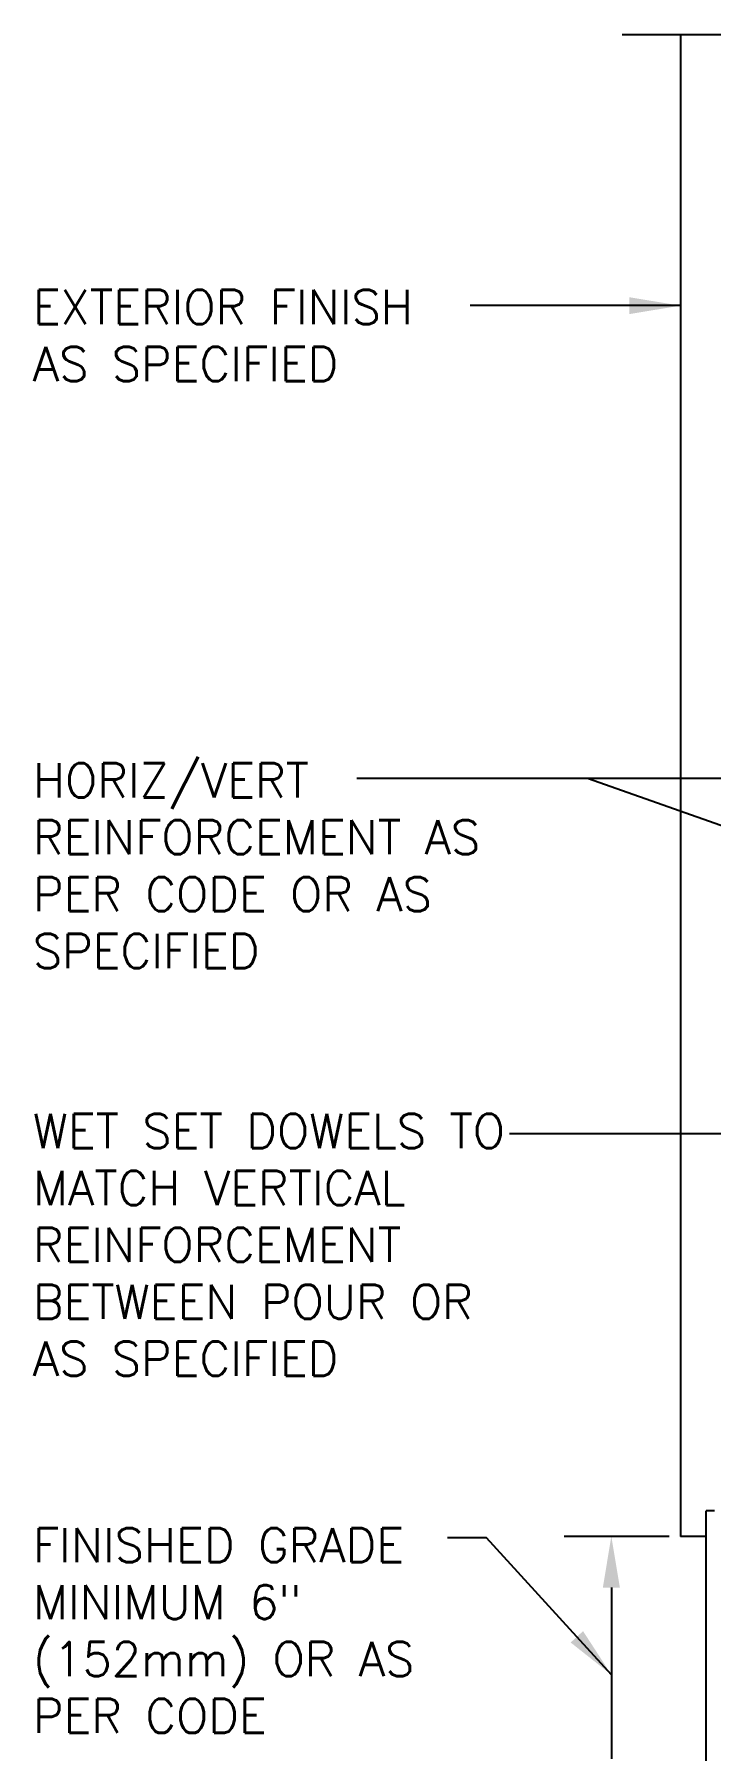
# Model space of a CAD drawing. Header units: inches. Extents: x 86.6 to 136.2, y -5.6 to 65.7.
# Drawn here: x 91.8 to 106.67, y 27.02 to 64.73 of the extents above; entities that cross this region are included whole.
import ezdxf

# ---------------------------------------------------------------- set-up
doc = ezdxf.new("R2010")
doc.units = ezdxf.units.IN
doc.header["$LTSCALE"] = 0.5
doc.header["$MEASUREMENT"] = 0
doc.layers.add('LINE9', color=9, linetype='Continuous')
doc.layers.add('TEXT', color=4, linetype='Continuous')
doc.styles.add('DIM', font='romans.shx', dxfattribs={"width": 0.7})
doc.styles.add('ROMANS', font='romans.shx', dxfattribs={"height": 1.125})
doc.dimstyles.new('ext_12', dxfattribs={"dimscale": 12, "dimtxt": 0.09375, "dimasz": 0.09375, "dimexe": 0.09375, "dimexo": 0.0625, "dimgap": 0.0625, "dimtad": 1, "dimdec": 1, "dimzin": 3, "dimdsep": 46, "dimlunit": 4, "dimtxsty": 'DIM', "dimcen": 0.09, "dimdle": 0.09375, "dimclrt": 4, "dimadec": 0, "dimazin": 0, "dimtfac": 1, "dimtdec": 1, "dimtmove": 2, "dimatfit": 3, "dimfxl": 0, "dimfrac": 2, "dimtolj": 1, "dimtzin": 0, "dimarcsym": 0})

msp = doc.modelspace()

# ---------------------------------------------------------------- linework, layer by layer
at = {"layer": 'LINE9'}
for p, q in [((104.726, 64.725), (112.257, 64.725)), ((106.007, 64.725), (106.007, 31.725)), ((106.57, 20.284), (106.57, 32.284)), ((106.757, 32.284), (106.57, 32.284)), ((106.57, 31.725), (106.007, 31.725))]:
    msp.add_line(p, q, dxfattribs=at)
at = {"layer": 'TEXT'}
for p, q in [((105.757, 31.725), (103.448, 31.725)), ((104.486, 30.6), (104.486, 26.836))]:
    msp.add_line(p, q, dxfattribs=at)
msp.add_solid([(104.299, 30.6), (104.674, 30.6), (104.486, 31.725)], dxfattribs=at)

# ---------------------------------------------------------------- texts
at = {"layer": 'TEXT', "char_height": 0.75, "attachment_point": 4, "style": 'ROMANS'}
for s, insert, width in [('EXTERIOR FINISH\\PAS SPECIFIED', (91.766, 58.108), 11.74859), ('HORIZ/VERT REINFORCEMENT AS PER CODE OR AS SPECIFIED', (91.766, 46.461), 11.74859), ('WET SET DOWELS TO MATCH VERTICAL REINFORCEMENT BETWEEN POUR OR AS SPECIFIED', (91.766, 38.13), 11.74859), ('FINISHED GRADE MINIMUM 6" (152mm) OR AS PER CODE', (91.766, 29.657), 10.75183)]:
    msp.add_mtext(s, dxfattribs=dict(at, insert=insert, width=width))

# ---------------------------------------------------------------- leaders
at = {"layer": 'TEXT'}
for points, override in [([(106.007, 58.764), (101.38, 58.764)], {"dimtad": 0}), ([(113.382, 48.375), (103.964, 48.375), (98.889, 48.375)], {"dimgap": 0.0625, "dimtad": 0}), ([(116.272, 44.038), (103.964, 48.375), (98.889, 48.375)], {"dimgap": 0.0625, "dimtad": 0}), ([(112.382, 40.57), (102.244, 40.57)], {"dimtad": 0})]:
    msp.add_leader(points, dimstyle='ext_12', override=override, dxfattribs=at)
msp.add_leader([(104.486, 28.687), (101.744, 31.695), (100.884, 31.695)], dimstyle='ext_12', dxfattribs=at)

doc.saveas('drawing.dxf')
